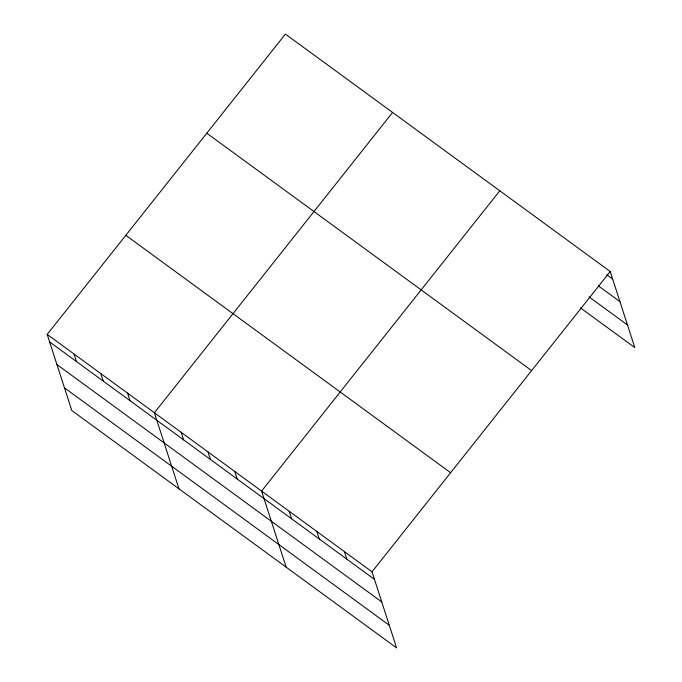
<?xml version="1.0" encoding="UTF-8"?>
<svg xmlns="http://www.w3.org/2000/svg" width="682" height="682" viewBox="0 0 682 682"><rect width="100%" height="100%" fill="white"/><g stroke="black" fill="none" stroke-linecap="round" stroke-linejoin="round"><path stroke-width="1.02" d="M47.203 334.402L372.022 571.806L396.6 647.9L71.781 410.496L47.203 334.402L285.4 34.1L610.22 271.504L634.797 347.598L580.408 307.846M392.593 112.445L154.396 412.746L178.974 488.841M499.778 190.79L261.59 491.091L286.159 567.185M372.022 571.806L610.22 271.504M606.792 274.752L612.649 279.032M598.199 285.758L619.955 301.657M589.001 296.841L627.483 324.973M206.799 133.203L531.61 370.607M125.812 235.307L450.623 472.711M49.641 341.929L374.452 579.333M56.947 364.555L381.758 601.959M64.475 387.87L389.294 625.275M344.41 551.627L346.848 559.155M316.806 531.448L319.236 538.976M289.194 511.27L291.623 518.797M234.787 471.501L237.217 479.037M207.993 451.919L210.423 459.446M181.19 432.337L183.629 439.864M127.602 393.164L130.032 400.692M100.8 373.574L103.229 381.102M74.006 353.992L76.435 361.52"/></g></svg>
